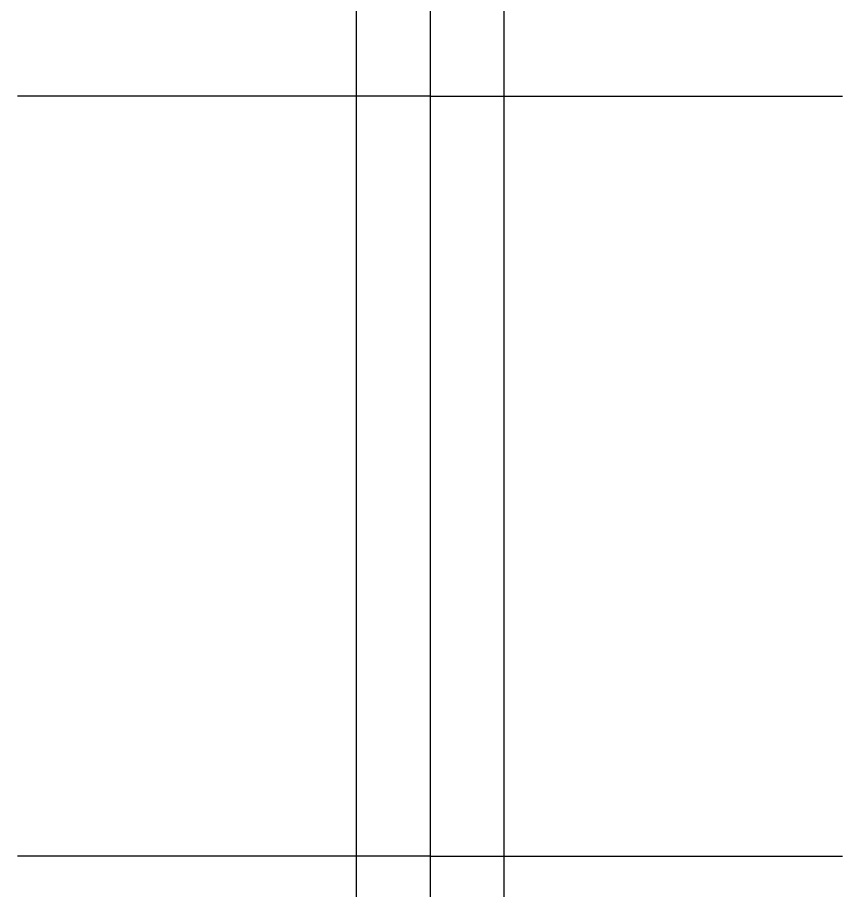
# Model space of a CAD drawing. Header units: millimetres. Extents: x -15000 to 15000, y -45082 to 2000.
# Drawn here: x -4400 to -1600, y -3926 to -963 of the extents above; entities that cross this region are included whole.
import ezdxf

# ---------------------------------------------------------------- set-up
doc = ezdxf.new("R2010")
doc.units = ezdxf.units.MM
for name, color, linetype in [('CELIK_KIRIS_KOLON', 9, 'CONTINUOUS'), ('KABLO_TAVALARI', 6, 'CONTINUOUS'), ('MONTAJ_BORULARI', 2, 'CONTINUOUS')]:
    doc.layers.add(name, color=color, linetype=linetype)

msp = doc.modelspace()

# ---------------------------------------------------------------- linework, layer by layer
at = {"layer": 'CELIK_KIRIS_KOLON'}
for p, q in [((-3000, -1229.6, 4447.1), (-4400, -1229.6, 7097.1)), ((-3000, -1229.6, 4447.1), (-1600, -1229.6, 7097.1)), ((-3000, -3809.1, 4794.1), (-4400, -3809.1, 7444.1)), ((-3000, -3809.1, 4794.1), (-1600, -3809.1, 7444.1))]:
    msp.add_line(p, q, dxfattribs=at)
at = {"layer": 'KABLO_TAVALARI'}
for p, q in [((-3250, 1350, 4520), (-3250, -41200, 9466.6)), ((-3000, 1350, 4520), (-3000, -41200, 9466.6)), ((-2750, 1350, 4520), (-2750, -41200, 9466.6))]:
    msp.add_line(p, q, dxfattribs=at)
at = {"layer": 'MONTAJ_BORULARI'}
for p, q in [((-3000, 1350, 4100), (-3000, -1229.6, 4447.1)), ((-3000, -1229.6, 4447.1), (-3000, -3809.1, 4794.1)), ((-3000, -3809.1, 4794.1), (-3000, -6388.7, 5141.2))]:
    msp.add_line(p, q, dxfattribs=at)

doc.saveas('drawing.dxf')
